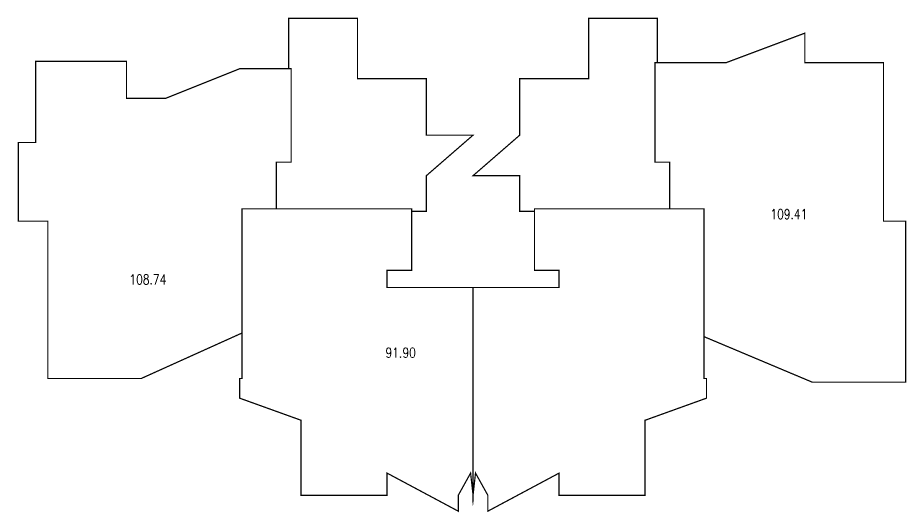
# Model space of a CAD drawing. Extents: x -50454 to 66757, y -11026 to 33524.
# Drawn here: x -50454 to -14304, y 4626 to 24743 of the extents above; entities that cross this region are included whole.
import ezdxf
from ezdxf.enums import TextEntityAlignment as Align

# ---------------------------------------------------------------- set-up
doc = ezdxf.new("R2010")
doc.units = 0
doc.header["$LTSCALE"] = 1000
doc.header["$MEASUREMENT"] = 0
doc.layers.add('PUB_TEXT', color=7, linetype='CONTINUOUS')
doc.layers.add('剪力墙填充', color=8, linetype='CONTINUOUS', lineweight=15)
doc.styles.add('_TCH_SPACE', font='SIMPLEX', dxfattribs={"bigfont": 'GBCBIG'})

msp = doc.modelspace()

# ---------------------------------------------------------------- linework, layer by layer
at = {"layer": '剪力墙填充', "color": 2, "const_width": 50}
msp.add_lwpolyline([(-49729, 22968), (-46029, 22968), (-46029, 21468), (-44429, 21468), (-41429, 22668), (-39429, 22668), (-39429, 24718), (-36629, 24718), (-36629, 22268), (-33829, 22268), (-33829, 19968), (-31929, 19968), (-33829, 18318), (-33829, 16868), (-34429, 16868), (-34429, 14468), (-35429, 14468), (-35429, 13768), (-28429, 13768), (-28429, 14468), (-29429, 14468), (-29429, 16868), (-30029, 16868), (-30029, 18318), (-31929, 18318), (-30029, 19968), (-30029, 22268), (-27229, 22268), (-27229, 24718), (-24429, 24718), (-24429, 22918), (-21629, 22918), (-18429, 24118), (-18429, 22918), (-15229, 22918), (-15229, 16468), (-14329, 16468), (-14329, 9918), (-18129, 9918), (-22529, 11768), (-22529, 11768), (-22529, 10068), (-22429, 10068), (-22429, 9268), (-24929, 8368), (-24929, 5318), (-28429, 5318), (-28429, 6218), (-31329, 4668), (-31329, 5318), (-31829, 6218), (-31929, 5318), (-32029, 6218), (-32529, 5318), (-32529, 4668), (-35429, 6218), (-35429, 5318), (-38929, 5318), (-38929, 8368), (-41429, 9268), (-41429, 10068), (-41329, 10068), (-41329, 11918), (-45429, 10068), (-49229, 10068), (-49229, 16468), (-50429, 16468), (-50429, 19668), (-49729, 19668)], close=True, dxfattribs=at)
at = {"layer": '剪力墙填充', "const_width": 50}
for points in [[(-34429, 16868), (-33829, 16868), (-33829, 18318), (-31929, 19968), (-33829, 19968), (-33829, 22268), (-36629, 22268), (-36629, 24718), (-39429, 24718), (-39429, 22668)], [(-29429, 16868), (-30029, 16868), (-30029, 18318), (-31929, 18318), (-30029, 19968), (-30029, 22268), (-27229, 22268), (-27229, 24718), (-24429, 24718), (-24429, 22918)]]:
    msp.add_lwpolyline(points, dxfattribs=at)
for points in [[(-23929, 18868), (-24529, 18868), (-24529, 22918), (-21629, 22918), (-18429, 24118), (-18429, 22918), (-15229, 22918), (-15229, 16468), (-14329, 16468), (-14329, 9918), (-18129, 9918), (-22529, 11768), (-22529, 11768), (-22529, 16968), (-23929, 16968)], [(-49729, 22968), (-46029, 22968), (-46029, 21468), (-44429, 21468), (-41429, 22668), (-39329, 22668), (-39329, 18868), (-39929, 18868), (-39929, 16968), (-41329, 16968), (-41329, 11918), (-45429, 10068), (-49229, 10068), (-49229, 16468), (-50429, 16468), (-50429, 19668), (-49729, 19668)], [(-41329, 16968), (-34429, 16968), (-34429, 14468), (-35429, 14468), (-35429, 13768), (-31929, 13768), (-31929, 5318), (-32029, 6218), (-32529, 5318), (-32529, 4668), (-35429, 6218), (-35429, 5418), (-35429, 5318), (-38929, 5318), (-38929, 8368), (-41429, 9268), (-41429, 10068), (-41329, 10068)], [(-22529, 16968), (-29429, 16968), (-29429, 14468), (-28429, 14468), (-28429, 13768), (-31929, 13768), (-31929, 5318), (-31829, 6218), (-31329, 5318), (-31329, 4668), (-28429, 6218), (-28429, 5418), (-28429, 5318), (-24929, 5318), (-24929, 8368), (-22429, 9268), (-22429, 10068), (-22529, 10068)]]:
    msp.add_lwpolyline(points, close=True, dxfattribs=at)

# ---------------------------------------------------------------- texts
at = {"layer": 'PUB_TEXT', "style": '_TCH_SPACE', "width": 0.8}
for s, p in [('109.41', (-19080.5, 16551.9)), ('108.74', (-45161.5, 13894.7)), ('91.90', (-34874.9, 10917.1))]:
    msp.add_text(s, height=400, dxfattribs=at).set_placement(p, align=Align.CENTER)

doc.saveas('drawing.dxf')
